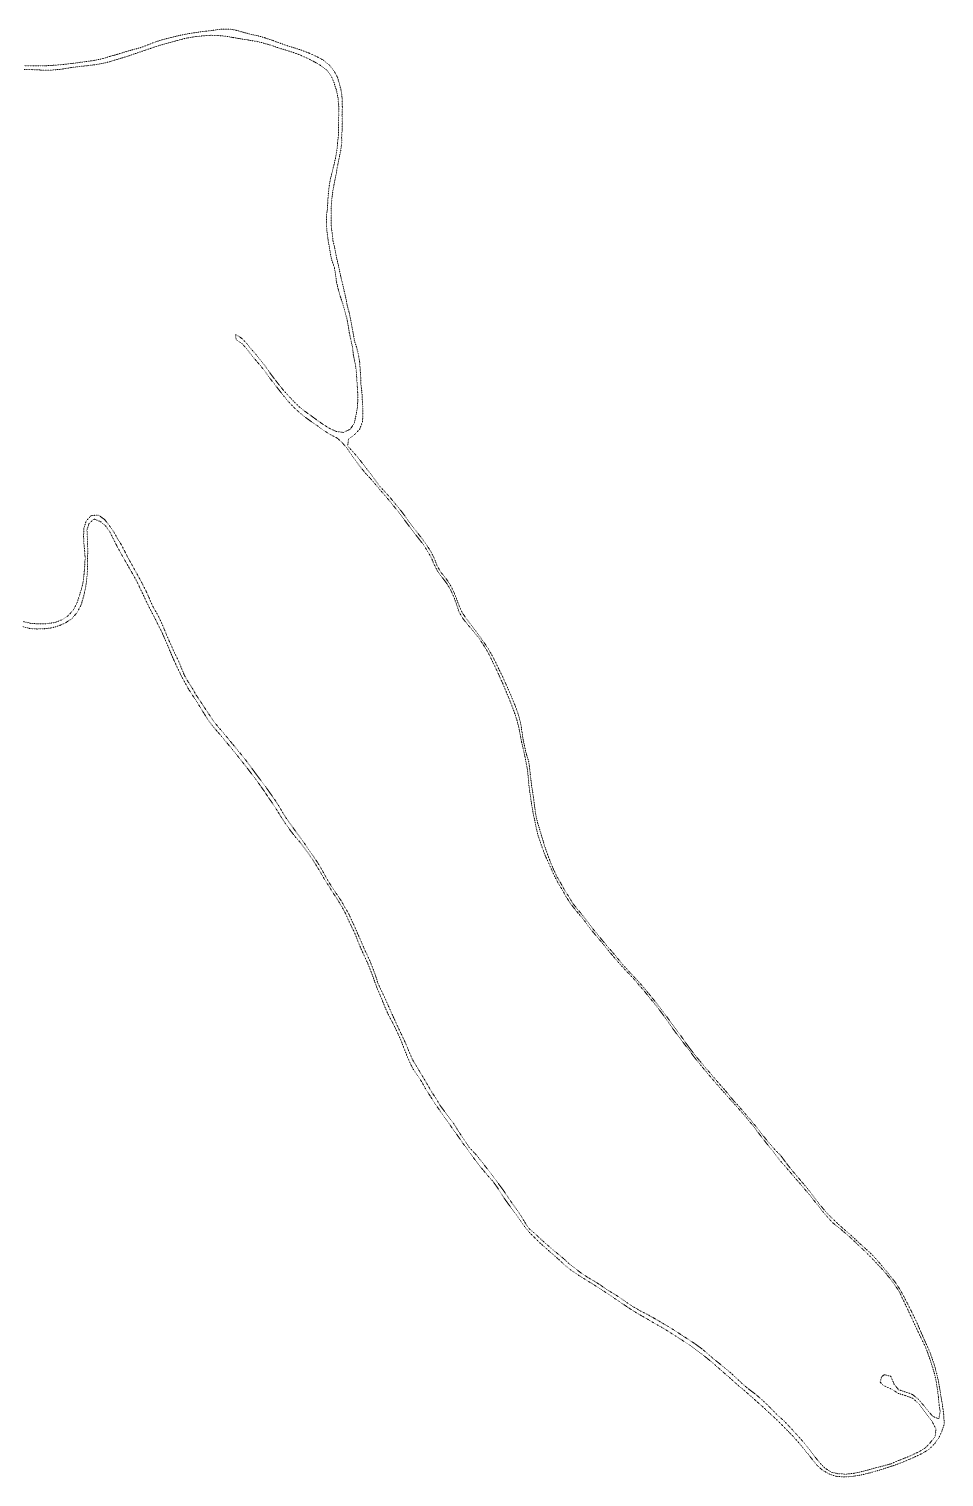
# Model space of a CAD drawing. Extents: x 682410 to 689460, y 7661803 to 7669124.
# Drawn here: x 686713 to 687484, y 7662024 to 7663244 of the extents above; entities that cross this region are included whole.
import ezdxf

# ---------------------------------------------------------------- set-up
doc = ezdxf.new("R2010")
doc.units = 0
doc.header["$MEASUREMENT"] = 0
doc.linetypes.add('DOT', pattern=[0.25, 0, -0.25])
doc.layers.add('02 TOE_Line', color=1, linetype='DOT', lineweight=20)

msp = doc.modelspace()

# ---------------------------------------------------------------- linework, layer by layer
at = {"layer": '02 TOE_Line'}
for points in [[(686708.4, 7663212.8, 3979.8), (686715.1, 7663212.8, 3979.7), (686721.3, 7663212.7, 3979.8), (686727.4, 7663212.9, 3979.9), (686734.4, 7663213.3, 3980), (686741.1, 7663213.9, 3980.2), (686748.1, 7663214.7, 3980.1), (686754.3, 7663215.5, 3980), (686760.8, 7663216.4, 3979.7), (686767.5, 7663217.3, 3979.3), (686774.2, 7663218.7, 3978.7), (686781, 7663220.8, 3978), (686786.9, 7663222.4, 3977.6), (686793.6, 7663224.5, 3977.2), (686799.9, 7663226.4, 3977.1), (686806, 7663227.9, 3976.9), (686812.2, 7663230.2, 3976.3), (686818.3, 7663232.6, 3975.9), (686824.8, 7663234.7, 3975.5), (686831.5, 7663236.4, 3975), (686837.3, 7663237.9, 3974.5), (686843.5, 7663239.2, 3973.6), (686849.7, 7663240.3, 3972.6), (686856.2, 7663241.3, 3971.7), (686862.3, 7663242, 3970.9), (686868.8, 7663242.8, 3970.2), (686874.9, 7663243.8, 3970), (686881.2, 7663243.8, 3969.9), (686887.2, 7663242.8, 3969.8), (686893.2, 7663241, 3969.9), (686899.6, 7663239.3, 3970), (686905.8, 7663238, 3970.3), (686911.7, 7663236.3, 3970.5), (686917.5, 7663234.4, 3970.6), (686923.7, 7663232, 3970.8), (686929.9, 7663229.9, 3971), (686936.4, 7663227.9, 3970.9), (686942.4, 7663225.9, 3970.7), (686948.5, 7663223.6, 3970.4), (686954.6, 7663220.8, 3969.9), (686960.6, 7663217.6, 3969.3), (686965.8, 7663213.3, 3968.6), (686969.6, 7663208.6, 3967.9), (686972.7, 7663202.9, 3967.3), (686974.6, 7663196.4, 3966.6), (686976, 7663190.3, 3965.9), (686976.6, 7663184, 3965.4), (686976.7, 7663177.6, 3964.8), (686976.4, 7663171.4, 3964.4), (686976.7, 7663165.4, 3963.9), (686976.6, 7663159.3, 3963.4), (686976.1, 7663153.3, 3963), (686976.2, 7663147.2, 3962.6), (686975.2, 7663140.7, 3962.2), (686973.8, 7663134.4, 3961.9), (686972.5, 7663128, 3961.3), (686971.5, 7663121.6, 3960.8), (686970.2, 7663115.7, 3960.3), (686969, 7663109.4, 3959.8), (686968.1, 7663103, 3959), (686967.5, 7663097, 3958.1), (686967.2, 7663090.4, 3957), (686967.2, 7663084.1, 3955.9), (686967.3, 7663078.1, 3955), (686968.1, 7663071.7, 3954), (686968.8, 7663065.7, 3953.3), (686970.1, 7663059.8, 3952.4), (686971.3, 7663053.9, 3951.7), (686972.6, 7663047.9, 3950.9), (686974, 7663041.8, 3949.7), (686975.2, 7663035.8, 3948.7), (686976.7, 7663029.8, 3947.7), (686978.1, 7663023.9, 3946.6), (686979.5, 7663017.9, 3945.7), (686980.6, 7663011.7, 3944.9), (686982.2, 7663005.8, 3944), (686983.6, 7662999.5, 3943.1), (686984.7, 7662993.3, 3942.2), (686985.8, 7662987.4, 3941.3), (686986.9, 7662981.2, 3940.5), (686988.9, 7662975.1, 3939.7), (686990.3, 7662969.1, 3939.2), (686991.3, 7662962.8, 3938.5), (686991.8, 7662956.4, 3938), (686992.2, 7662950, 3937.4), (686992.4, 7662944, 3937), (686993.2, 7662937.5, 3936.6), (686993.5, 7662931.2, 3936.3), (686993.9, 7662925, 3936), (686994.1, 7662918.6, 3935.8), (686993.5, 7662912.4, 3935.6), (686991.3, 7662906.7, 3935.3), (686987, 7662902.1, 3935.1), (686982, 7662898.5, 3935), (686981.1, 7662892.6, 3934.9), (686985.4, 7662887.9, 3934.9), (686989.7, 7662882.9, 3934.8), (686993.5, 7662878.1, 3934.6), (686997.2, 7662873.2, 3934.5), (687000.9, 7662868.5, 3934.3), (687004.6, 7662863.4, 3934.2), (687008.4, 7662858.3, 3934.1), (687012.9, 7662853.6, 3934), (687017.3, 7662848.7, 3933.9), (687021.4, 7662843.7, 3933.8), (687025.6, 7662838.6, 3933.7), (687029.3, 7662833.8, 3933.5), (687032.8, 7662828.9, 3933.5), (687036.8, 7662823.6, 3933.4), (687040.6, 7662818.7, 3933.2), (687044.8, 7662813.2, 3933.1), (687048.4, 7662808.1, 3933.1), (687051.7, 7662802.9, 3933), (687054.6, 7662796.9, 3933), (687056.7, 7662791.3, 3932.9), (687060, 7662785.8, 3932.8), (687063.9, 7662781.1, 3932.6), (687067.5, 7662775.8, 3932.4), (687070.4, 7662770.1, 3932.2), (687072.8, 7662764.2, 3932.1), (687074.9, 7662758.4, 3932), (687077.7, 7662752.2, 3931.9), (687081.1, 7662747.2, 3931.8), (687085, 7662742.1, 3931.6), (687089.1, 7662736.8, 3931.5), (687092.7, 7662731.8, 3931.2), (687096.2, 7662726.9, 3931.1), (687099.8, 7662721.5, 3931), (687102.8, 7662716.2, 3930.8), (687105.9, 7662710.3, 3930.7), (687108.5, 7662704.8, 3930.6), (687111.4, 7662698.9, 3930.5), (687113.9, 7662693.4, 3930.4), (687116.4, 7662687.9, 3930.3), (687119.1, 7662681.6, 3930.2), (687121.6, 7662675.6, 3930.1), (687124, 7662669.3, 3930), (687125.8, 7662663.6, 3929.9), (687127.2, 7662657.7, 3929.8), (687128.1, 7662651.7, 3929.8), (687129.1, 7662645.2, 3929.8), (687130.4, 7662638.9, 3929.8), (687131.9, 7662632.6, 3929.8), (687133.8, 7662626.6, 3929.7), (687134.6, 7662620.5, 3929.8), (687135.3, 7662614.4, 3930), (687136, 7662608.1, 3930), (687137, 7662601.5, 3930), (687138, 7662594.8, 3930), (687138.8, 7662588.6, 3930), (687139.7, 7662582, 3930), (687141.3, 7662575, 3930.1), (687143.5, 7662567.9, 3930.1), (687145.2, 7662562.1, 3930.1), (687147.3, 7662555.1, 3930.2), (687149.7, 7662548.3, 3930.1), (687152.1, 7662542, 3930), (687154.5, 7662536.2, 3930), (687157.3, 7662530.1, 3930), (687160.8, 7662524.2, 3930.1), (687163.8, 7662518.7, 3930.3), (687167.4, 7662513.1, 3930.4), (687170.9, 7662507.2, 3930.5), (687175, 7662502.1, 3930.6), (687179.5, 7662496.7, 3930.7), (687183.8, 7662491.1, 3930.7), (687188, 7662485.6, 3930.9), (687192.5, 7662480.2, 3931.3), (687196.3, 7662475.5, 3931.4), (687200.2, 7662470.8, 3931.7), (687204.3, 7662466.2, 3931.9), (687208.7, 7662460.9, 3932.2), (687212.5, 7662456.2, 3932.4), (687216.6, 7662451.7, 3932.7), (687220.8, 7662447.2, 3932.8), (687225.3, 7662442.4, 3933), (687230, 7662437.1, 3933.1), (687234.1, 7662432.2, 3933.4), (687238.2, 7662427.2, 3933.5), (687242.3, 7662422, 3933.8), (687246.3, 7662416.9, 3934), (687250.3, 7662411.5, 3934), (687254.2, 7662406, 3934.1), (687258.2, 7662400.6, 3934.3), (687262.1, 7662395.5, 3934.5), (687266, 7662389.9, 3934.7), (687269.9, 7662384.5, 3934.8), (687274.2, 7662379.1, 3934.9), (687278, 7662374.4, 3935), (687282, 7662369.7, 3935.1), (687286.1, 7662364.9, 3935.3), (687290.3, 7662359.9, 3935.5), (687294.6, 7662355, 3935.7), (687298.9, 7662350.2, 3935.9), (687302.9, 7662345.4, 3936.2), (687306.7, 7662340.7, 3936.3), (687311.5, 7662335.6, 3936.6), (687316, 7662330.3, 3936.8), (687320.5, 7662325.1, 3936.9), (687324.9, 7662319.7, 3937.2), (687329.2, 7662314.2, 3937.2), (687333.6, 7662308.7, 3937.4), (687337.8, 7662303.7, 3937.5), (687342.1, 7662298.8, 3937.8), (687346.5, 7662294.4, 3937.9), (687350.4, 7662289, 3938.2), (687354.2, 7662284.1, 3938.3), (687358.5, 7662279, 3938.6), (687362.5, 7662274.3, 3938.8), (687366.4, 7662269.7, 3938.8), (687370.3, 7662265, 3939), (687374, 7662259.9, 3939.3), (687377.9, 7662254.9, 3939.4), (687382, 7662250, 3939.5), (687386, 7662245.3, 3939.9), (687390.6, 7662240.9, 3940.3), (687395.2, 7662236.5, 3940.5), (687399.8, 7662232.4, 3940.9), (687404.4, 7662228.5, 3941.2), (687408.9, 7662224.3, 3941.5), (687413.3, 7662220.2, 3941.8), (687418.1, 7662215.9, 3942.2), (687422.7, 7662211.7, 3942.5), (687427, 7662207.2, 3942.9), (687431.1, 7662202.3, 3943.4), (687435.3, 7662197.3, 3943.9), (687439.3, 7662192.4, 3944.3), (687443.4, 7662187, 3944.8), (687447, 7662181.4, 3945.4), (687450.2, 7662175.5, 3946.1), (687453.2, 7662169.7, 3946.8), (687456.1, 7662163.9, 3947.5), (687458.8, 7662158.5, 3948.1), (687461.5, 7662152.8, 3948.7), (687464, 7662146.9, 3949.2), (687466.5, 7662141.2, 3949.6), (687469.1, 7662135.4, 3950.2), (687471.7, 7662129.7, 3950.5), (687473.8, 7662123.8, 3951.1), (687475.8, 7662118, 3951.6), (687477.4, 7662112, 3952), (687478.9, 7662105.9, 3952.5), (687480, 7662099.5, 3953.1), (687481, 7662093.6, 3953.7), (687482.1, 7662087, 3954.3), (687483.1, 7662080.7, 3954.7), (687483.8, 7662074.2, 3955.3), (687483.9, 7662068.2, 3955.6), (687482, 7662062.4, 3955.7), (687479.5, 7662056.9, 3955.5), (687475.9, 7662051.9, 3954.9), (687471.1, 7662047.2, 3954.2), (687465.8, 7662043.9, 3953.4), (687460, 7662041.2, 3952.5), (687454.4, 7662038.7, 3951.5), (687448.4, 7662036.2, 3950.5), (687442.5, 7662034, 3949.6), (687436.4, 7662031.9, 3948.7), (687430.7, 7662030.1, 3947.8), (687424.5, 7662028.3, 3946.9), (687418.6, 7662026.7, 3946.2), (687412.2, 7662025.3, 3945.5), (687405.7, 7662024.3, 3944.7), (687399.1, 7662023.9, 3944), (687392.9, 7662024.5, 3943.4), (687387.2, 7662026.4, 3943.2), (687381.8, 7662029.4, 3943.2), (687377.1, 7662033.4, 3943.3), (687372.8, 7662038.8, 3943.3), (687369, 7662043.5, 3943.2), (687364.7, 7662048.8, 3942.9), (687360.8, 7662053.5, 3942.7), (687356.6, 7662058.2, 3942.7), (687352, 7662062.9, 3942.5), (687347.3, 7662067.7, 3942.3), (687342.4, 7662072.6, 3942.2), (687337.1, 7662077.4, 3942), (687331.8, 7662082.4, 3942), (687326.4, 7662087.2, 3941.9), (687321, 7662092, 3942), (687315.6, 7662096.7, 3942.1), (687310.1, 7662101.3, 3942.2), (687304.8, 7662106.1, 3942.2), (687299.5, 7662110.7, 3942), (687294, 7662115.5, 3941.9), (687288.5, 7662120.4, 3941.8), (687283.8, 7662124.2, 3941.8), (687279, 7662128.1, 3941.9), (687273.9, 7662131.9, 3941.8), (687268.6, 7662135.6, 3941.6), (687263, 7662139.2, 3941.6), (687257.3, 7662142.9, 3941.4), (687251.6, 7662146.5, 3941.2), (687245.9, 7662150, 3940.9), (687240.1, 7662153.2, 3940.6), (687234.4, 7662156.6, 3940.3), (687228.8, 7662159.8, 3939.9), (687223.3, 7662163, 3939.6), (687217.3, 7662166.9, 3939.2), (687211.8, 7662170.6, 3938.9), (687206.2, 7662174.4, 3938.7), (687200.5, 7662178.3, 3938.5), (687194.4, 7662182.2, 3938.2), (687188.2, 7662186.2, 3937.8), (687181.9, 7662190.1, 3937.5), (687175.6, 7662194, 3937.1), (687169.5, 7662198.2, 3936.7), (687163.9, 7662202.6, 3936.4), (687159, 7662207.3, 3936.1), (687153.8, 7662211.8, 3935.8), (687148.7, 7662216.3, 3935.5), (687143.6, 7662220.8, 3935.1), (687139, 7662225.3, 3934.8), (687134.6, 7662229.7, 3934.6), (687130.1, 7662235.1, 3934.3), (687126.2, 7662240.8, 3933.9), (687122.2, 7662246.5, 3933.5), (687118.1, 7662251.9, 3933.2), (687114, 7662257.5, 3932.9), (687110.4, 7662262.9, 3932.5), (687107.1, 7662268.2, 3932.1), (687103.4, 7662273.3, 3931.6), (687099.2, 7662277.9, 3931.1), (687095.1, 7662282.8, 3930.8), (687091, 7662287.9, 3930.4), (687087.1, 7662293.1, 3929.9), (687083.3, 7662298.3, 3929.3), (687079.6, 7662303.3, 3928.8), (687076.1, 7662308.3, 3928.3), (687072.6, 7662313.3, 3927.6), (687069.1, 7662318.2, 3927.1), (687065.2, 7662323.6, 3926.5), (687061.6, 7662328.7, 3926), (687057.8, 7662334.2, 3925.5), (687054.2, 7662339.3, 3924.9), (687050.6, 7662345.1, 3924.2), (687047.2, 7662350.4, 3923.6), (687043.9, 7662356.3, 3923), (687040.6, 7662361.5, 3922.4), (687036.7, 7662367, 3922.2), (687033.8, 7662372.6, 3921.7), (687031.3, 7662378.4, 3921.3), (687028.9, 7662384.5, 3920.8), (687026.6, 7662390.4, 3920.4), (687024.1, 7662396.4, 3920), (687021.4, 7662402, 3919.5), (687018.6, 7662407.5, 3919), (687015.5, 7662413.4, 3918.5), (687013, 7662418.9, 3918.1), (687010.7, 7662424.6, 3917.8), (687008.4, 7662430.2, 3917.4), (687005.6, 7662436.7, 3916.9), (687003.2, 7662443.4, 3916.4), (687000.8, 7662449.9, 3915.9), (686998.2, 7662456.4, 3915.5), (686995.3, 7662462.7, 3915.1), (686992.7, 7662468.4, 3914.7), (686990, 7662474.8, 3914.1), (686987.5, 7662481.3, 3913.5), (686984.9, 7662486.7, 3913.1), (686982, 7662492.7, 3912.4), (686979.4, 7662498.7, 3911.8), (686976.2, 7662504.4, 3911.2), (686972.8, 7662510.1, 3910.7), (686968.9, 7662516, 3910.1), (686965.7, 7662521.1, 3909.5), (686962, 7662527, 3909), (686958.9, 7662532.2, 3908.7), (686955.6, 7662537.7, 3908.2), (686952.2, 7662543.2, 3907.8), (686948.6, 7662548.5, 3907.4), (686944.8, 7662553.6, 3907), (686941.1, 7662558.6, 3906.7), (686936.9, 7662563.4, 3906.2), (686932.8, 7662568.7, 3905.6), (686928.8, 7662574.3, 3905.2), (686924.9, 7662580.3, 3904.9), (686921.7, 7662585.5, 3904.5), (686918.3, 7662590.8, 3904.2), (686914.6, 7662596.1, 3903.9), (686911, 7662601.5, 3903.7), (686907.4, 7662606.6, 3903.4), (686903.8, 7662611.6, 3903), (686900.1, 7662616.4, 3902.6), (686896.4, 7662621.3, 3902.1), (686892.6, 7662626.1, 3901.8), (686888.7, 7662631, 3901.4), (686884.7, 7662636, 3901.1), (686880.2, 7662641.4, 3900.7), (686875.9, 7662646.7, 3900.4), (686871.2, 7662652.1, 3900), (686867.3, 7662656.8, 3899.7), (686863.6, 7662661.7, 3899.5), (686860.3, 7662666.9, 3899.2), (686857, 7662672.2, 3898.8), (686853.8, 7662677.5, 3898.6), (686850.4, 7662682.5, 3898.4), (686847.1, 7662687.7, 3898.2), (686843.9, 7662693.3, 3898), (686840.9, 7662699, 3897.8), (686838, 7662705, 3897.8), (686835.1, 7662711.2, 3897.5), (686832.4, 7662717.4, 3897.3), (686829.8, 7662723.6, 3896.8), (686827.1, 7662729.9, 3896.4), (686824.3, 7662736.2, 3895.9), (686821.2, 7662742.4, 3895.4), (686818, 7662748.7, 3895), (686814.7, 7662755, 3894.7), (686811.6, 7662761.3, 3894.5), (686808.6, 7662767.7, 3894.2), (686805.6, 7662773.9, 3894), (686802.8, 7662779.7, 3893.9), (686799.4, 7662785.7, 3893.8), (686796, 7662791.6, 3894), (686792.6, 7662797.6, 3894.1), (686789.4, 7662803.3, 3894.3), (686786.4, 7662808.7, 3894.4), (686783.6, 7662814.4, 3894.6), (686780.9, 7662819.8, 3894.8), (686777.5, 7662824.8, 3894.9), (686772.9, 7662828.8, 3895.2), (686767.2, 7662831, 3895), (686763.1, 7662827, 3894.8), (686761.4, 7662821.7, 3894.4), (686761.8, 7662815.4, 3893.9), (686762, 7662808.8, 3893.5), (686762.1, 7662802.5, 3893.1), (686761.8, 7662796.1, 3892.8), (686761.9, 7662789.4, 3892.5), (686761.5, 7662782.8, 3892.1), (686760.8, 7662776.7, 3891.8), (686759.7, 7662770.6, 3891.5), (686758.3, 7662764.6, 3891.4), (686756.5, 7662758.7, 3891.2), (686753.4, 7662752.6, 3890.9), (686749, 7662747.3, 3890.6), (686743.5, 7662743.6, 3890.3), (686737.5, 7662740.9, 3890), (686731.7, 7662739.3, 3889.8), (686725.6, 7662738.6, 3889.6), (686719.2, 7662738.3, 3889.3), (686713.2, 7662738.8, 3889), (686707.1, 7662740.4, 3888.9)], [(686707.6, 7662744.6, 3888.9), (686714.2, 7662743.1, 3889.1), (686721, 7662742.6, 3889.4), (686727.5, 7662742.8, 3889.7), (686734.3, 7662743.8, 3890), (686740.4, 7662746.1, 3890.2), (686745.5, 7662749.4, 3890.5), (686750.1, 7662754.6, 3890.8), (686753, 7662760.1, 3891.1), (686754.9, 7662765.9, 3891.2), (686756.9, 7662772.3, 3891.5), (686758.4, 7662778.8, 3891.8), (686759, 7662784.8, 3892.2), (686759.5, 7662791.4, 3892.5), (686759.9, 7662798.2, 3893), (686759.5, 7662804.2, 3893.2), (686758.8, 7662810.8, 3893.4), (686758.6, 7662817.1, 3893.9), (686758.9, 7662823.5, 3894.5), (686760.8, 7662829.4, 3895), (686765.1, 7662834, 3895.1), (686771.2, 7662834.2, 3895.3), (686776.4, 7662830.5, 3895.3), (686780.3, 7662825.4, 3895.1), (686784.1, 7662820.1, 3894.8), (686787, 7662814.7, 3894.6), (686790.4, 7662809.4, 3894.4), (686793.3, 7662803.6, 3894.3), (686796.3, 7662797.8, 3894.2), (686799.3, 7662792.6, 3894.1), (686802.4, 7662786.9, 3893.9), (686805.4, 7662781.4, 3893.9), (686808.5, 7662775.7, 3894), (686811.4, 7662769.9, 3894.3), (686814.1, 7662763.9, 3894.5), (686816.7, 7662757.8, 3894.7), (686820.1, 7662751.9, 3894.9), (686823.2, 7662746, 3895.2), (686825.7, 7662740.2, 3895.6), (686828, 7662734.6, 3896.1), (686830.7, 7662728.3, 3896.7), (686833.3, 7662722.6, 3897.1), (686835.9, 7662716.8, 3897.5), (686838.7, 7662711.2, 3897.8), (686841.2, 7662705, 3897.8), (686843.5, 7662699.4, 3898), (686846.6, 7662694, 3898.2), (686850.1, 7662688.7, 3898.4), (686853.4, 7662682.8, 3898.6), (686857.2, 7662677.2, 3898.8), (686860.5, 7662672.1, 3899), (686864.1, 7662666.8, 3899.4), (686867.5, 7662661.6, 3899.6), (686871.5, 7662656.5, 3899.8), (686875.9, 7662651.4, 3900.2), (686880.1, 7662646.4, 3900.5), (686884.4, 7662641.2, 3900.9), (686888.6, 7662636, 3901.3), (686892.6, 7662631.3, 3901.6), (686896.3, 7662626.5, 3902), (686900.4, 7662621, 3902.5), (686904.1, 7662615.9, 3902.9), (686908, 7662610.8, 3903.3), (686911.9, 7662605.6, 3903.7), (686915.7, 7662600.2, 3904), (686919.5, 7662594.9, 3904.2), (686923, 7662589.5, 3904.5), (686926.3, 7662583.9, 3904.8), (686929.7, 7662578.5, 3905.2), (686933.4, 7662573.3, 3905.6), (686937.2, 7662568.1, 3905.8), (686941, 7662563, 3906.4), (686944.7, 7662557.8, 3907), (686948.4, 7662552.4, 3907.4), (686952.2, 7662547, 3907.7), (686955.8, 7662541.6, 3908.1), (686959.1, 7662536.1, 3908.6), (686962.2, 7662530.6, 3909), (686965.1, 7662525.3, 3909.2), (686968.9, 7662519.5, 3909.8), (686972.3, 7662514.4, 3910.5), (686975.7, 7662509.4, 3911), (686978.9, 7662503.8, 3911.5), (686982, 7662498.6, 3912.1), (686984.6, 7662492.8, 3912.8), (686987.4, 7662486.8, 3913.3), (686990, 7662480.7, 3913.8), (686992.8, 7662474.6, 3914.2), (686995.1, 7662469, 3914.8), (686997.8, 7662463.4, 3915.3), (687000.3, 7662457.8, 3915.6), (687002.6, 7662452, 3916), (687004.9, 7662445.6, 3916.5), (687006.8, 7662439.5, 3917), (687009.7, 7662433.4, 3917.4), (687012.6, 7662427.4, 3917.8), (687015, 7662421.8, 3918.2), (687017.8, 7662415.7, 3918.6), (687020.5, 7662409.6, 3919.1), (687023.1, 7662404, 3919.6), (687025.8, 7662398.2, 3920), (687028.5, 7662392.6, 3920.4), (687031, 7662387, 3920.9), (687033.3, 7662381.2, 3921.3), (687035.8, 7662375.6, 3921.8), (687039.1, 7662370.2, 3922.5), (687042.5, 7662364.5, 3922.8), (687045.8, 7662359, 3923.1), (687049, 7662353.5, 3923.7), (687052.1, 7662348.1, 3924.3), (687055.6, 7662342.9, 3924.9), (687059, 7662337.1, 3925.6), (687062.9, 7662331.9, 3926), (687066.7, 7662326.9, 3926.6), (687070.4, 7662321.9, 3927.2), (687073.6, 7662316.8, 3927.7), (687076.8, 7662311.7, 3928.2), (687080.3, 7662306.7, 3928.7), (687083.7, 7662301.5, 3929.3), (687088.4, 7662296.6, 3929.9), (687092.5, 7662291.7, 3930.4), (687096.5, 7662286.5, 3930.9), (687100.6, 7662281.3, 3931.2), (687104.4, 7662276.2, 3931.6), (687108.4, 7662270.8, 3932.2), (687112.4, 7662265.5, 3932.7), (687116.1, 7662260, 3933.1), (687119.7, 7662254.7, 3933.5), (687123.6, 7662249.4, 3933.5), (687127.2, 7662244.1, 3933.9), (687130.5, 7662238.5, 3934.3), (687134, 7662233.2, 3934.5), (687139, 7662229, 3934.8), (687144, 7662224.3, 3935.2), (687148.7, 7662220.1, 3935.4), (687153.3, 7662216.1, 3935.9), (687158.6, 7662211.7, 3936.1), (687163.3, 7662207.8, 3936.4), (687168.2, 7662203.3, 3936.8), (687173.1, 7662199.5, 3937), (687178.2, 7662195.6, 3937.3), (687183.6, 7662192.1, 3937.6), (687188.9, 7662189, 3937.8), (687194.4, 7662185.5, 3938.1), (687199.5, 7662181.9, 3938.5), (687205.5, 7662178.3, 3938.7), (687211.1, 7662174.7, 3938.8), (687216.6, 7662170.8, 3939.1), (687222.2, 7662167.1, 3939.5), (687228.1, 7662163.8, 3939.9), (687233.6, 7662161, 3940.2), (687239.6, 7662157.6, 3940.6), (687245.1, 7662154.4, 3940.8), (687251.2, 7662150.8, 3941.1), (687256.9, 7662147.3, 3941.3), (687262.5, 7662143.6, 3941.6), (687268.4, 7662139.8, 3941.7), (687274.2, 7662136, 3941.8), (687279.9, 7662131.8, 3941.9), (687285.1, 7662127.4, 3942), (687290, 7662123.1, 3942), (687294.7, 7662119.4, 3942.1), (687299.4, 7662115.5, 3942.3), (687304.1, 7662111.6, 3942.3), (687308.7, 7662107.4, 3942.4), (687313.7, 7662102.6, 3942.4), (687318.9, 7662098.2, 3942.3), (687324.6, 7662093.9, 3942), (687329.5, 7662089.8, 3942), (687334.3, 7662085.4, 3942.1), (687338.8, 7662080.8, 3942.2), (687343.8, 7662075.7, 3942.4), (687349.2, 7662071, 3942.3), (687353.5, 7662066.4, 3942.6), (687357.6, 7662062, 3942.8), (687362.4, 7662056.7, 3942.8), (687366.8, 7662051.6, 3943), (687370.5, 7662046.9, 3943.2), (687374.7, 7662041.3, 3943.5), (687379.1, 7662035.9, 3943.6), (687383.4, 7662031.4, 3943.5), (687389, 7662027.9, 3943.4), (687395.5, 7662026.5, 3943.9), (687401.8, 7662026.4, 3944.5), (687407.9, 7662027, 3945.2), (687414, 7662028.3, 3945.8), (687420.1, 7662029.9, 3946.6), (687426.4, 7662031.7, 3947.4), (687432.9, 7662033.3, 3948.3), (687439.1, 7662035.1, 3949.2), (687445.3, 7662037.7, 3950.1), (687450.9, 7662039.9, 3951.2), (687456.6, 7662042.3, 3952.1), (687462.3, 7662045, 3953), (687467.9, 7662048.2, 3954), (687472.2, 7662052.8, 3954.6), (687476.3, 7662058, 3955.4), (687477.1, 7662064.1, 3955.6), (687474, 7662070.3, 3955.7), (687470.1, 7662075.7, 3956), (687466.1, 7662081, 3956.3), (687462.3, 7662085.9, 3956.6), (687457.5, 7662090.2, 3957), (687451.4, 7662092.5, 3957.3), (687445.2, 7662094.4, 3957.6), (687439.9, 7662097.8, 3958), (687432.6, 7662101, 3958.3), (687430, 7662103.9, 3958.2), (687431.3, 7662108.4, 3959.3), (687433.4, 7662110.1, 3959.8), (687439, 7662108.8, 3958), (687441.7, 7662102.2, 3958), (687445.6, 7662097.4, 3957.7), (687451.3, 7662095.6, 3957.3), (687457.1, 7662093.5, 3957), (687462, 7662089.7, 3956.7), (687466.1, 7662084.9, 3956.4), (687470.2, 7662080, 3956), (687474.3, 7662075, 3955.8), (687479.5, 7662073, 3955.5), (687480.6, 7662079.1, 3954.9), (687479.7, 7662085.1, 3954.6), (687479.1, 7662091.2, 3954), (687478.4, 7662097.1, 3953.4), (687477.4, 7662103.4, 3952.8), (687476.1, 7662109.9, 3952.2), (687474.3, 7662116.1, 3951.8), (687472.4, 7662121.9, 3951.3), (687470.3, 7662128, 3950.8), (687467.9, 7662134.1, 3950.3), (687465.1, 7662139.7, 3949.8), (687462.4, 7662145.4, 3949.3), (687459.8, 7662150.9, 3949), (687457.1, 7662156.9, 3948.4), (687454.4, 7662162.6, 3947.6), (687451.7, 7662168.4, 3947), (687449, 7662174, 3946.3), (687446.2, 7662179.9, 3945.7), (687442.9, 7662184.9, 3945), (687439.1, 7662190.2, 3944.5), (687435.3, 7662194.9, 3944), (687431.1, 7662199.7, 3943.6), (687426.8, 7662204.2, 3943.1), (687422.5, 7662208.8, 3942.7), (687417.9, 7662213.4, 3942.3), (687413.4, 7662217.6, 3942), (687408.8, 7662222, 3941.7), (687404.1, 7662226.4, 3941.4), (687399.5, 7662230.4, 3941.1), (687394.7, 7662234.4, 3940.7), (687389.8, 7662238.3, 3940.4), (687385.6, 7662242.9, 3940.2), (687381.6, 7662247.6, 3939.8), (687377.7, 7662252.6, 3939.6), (687373.8, 7662257.4, 3939.6), (687370, 7662262.2, 3939.3), (687365.9, 7662267, 3939), (687361.7, 7662272, 3938.9), (687357.7, 7662276.5, 3938.8), (687353.5, 7662281.5, 3938.6), (687349.5, 7662286.1, 3938.5), (687345.4, 7662290.8, 3938.3), (687341.5, 7662295.9, 3938), (687337.6, 7662300.9, 3937.8), (687333.6, 7662305.8, 3937.6), (687329.7, 7662310.9, 3937.5), (687325.7, 7662316, 3937.3), (687321.7, 7662321.3, 3937.2), (687317.5, 7662326.3, 3937.1), (687313.5, 7662331, 3936.9), (687309.1, 7662336, 3936.7), (687305, 7662340.5, 3936.5), (687300.5, 7662345.6, 3936.2), (687296.4, 7662350.2, 3936), (687292.3, 7662354.9, 3935.8), (687287.8, 7662360.1, 3935.6), (687283.5, 7662365.2, 3935.4), (687279.2, 7662370.4, 3935.2), (687275, 7662375.5, 3935.1), (687270.9, 7662380.9, 3935.1), (687266.7, 7662386.4, 3934.9), (687262.7, 7662391.7, 3934.8), (687258.6, 7662397.1, 3934.5), (687255.1, 7662401.9, 3934.3), (687251.5, 7662407, 3934.3), (687247.6, 7662412.5, 3934.2), (687243.7, 7662417.8, 3934.1), (687240, 7662422.5, 3933.8), (687235.6, 7662427.8, 3933.6), (687231.3, 7662433.2, 3933.5), (687226.8, 7662438.4, 3933.2), (687222.5, 7662443.4, 3933.1), (687218.1, 7662448, 3932.9), (687213.6, 7662452.8, 3932.8), (687209.2, 7662457.7, 3932.5), (687205, 7662462.6, 3932.2), (687200.9, 7662467.5, 3932), (687196.8, 7662472.5, 3931.6), (687192.8, 7662477.3, 3931.5), (687188.7, 7662482.2, 3931.3), (687184.4, 7662487.4, 3930.9), (687180.6, 7662492.8, 3930.9), (687176.5, 7662497.7, 3930.8), (687172.6, 7662502.4, 3930.7), (687168.6, 7662507.6, 3930.5), (687165.1, 7662513.1, 3930.5), (687162.1, 7662518.6, 3930.5), (687158.8, 7662523.9, 3930.1), (687155.8, 7662529.6, 3930), (687153, 7662535.8, 3930), (687150.4, 7662541.5, 3930), (687147.9, 7662547, 3930.2), (687145.6, 7662553, 3930.3), (687143.4, 7662559.2, 3930.2), (687141.3, 7662565.5, 3930.2), (687139.9, 7662572, 3930.2), (687138.6, 7662578.2, 3930.1), (687137.2, 7662584.6, 3930.1), (687136.1, 7662591.4, 3930), (687135.1, 7662598.3, 3930.1), (687134.1, 7662605.2, 3930.1), (687133.6, 7662611.2, 3930.1), (687132.9, 7662618.1, 3930), (687131.9, 7662624.4, 3930), (687130.6, 7662630.7, 3929.9), (687129.3, 7662636.7, 3929.8), (687127.8, 7662643, 3929.9), (687126.6, 7662649.3, 3929.9), (687125.4, 7662655.6, 3930), (687123.8, 7662661.6, 3930.1), (687121.9, 7662667.5, 3930.1), (687119.6, 7662673.7, 3930.2), (687117.2, 7662679.7, 3930.3), (687114.7, 7662685.8, 3930.3), (687112, 7662692.2, 3930.4), (687109.2, 7662698.4, 3930.6), (687106.5, 7662704.3, 3930.7), (687103.8, 7662709.8, 3930.8), (687101.1, 7662715.4, 3930.9), (687098.1, 7662721, 3931.1), (687094.6, 7662726.5, 3931.2), (687090.9, 7662731.8, 3931.4), (687086.6, 7662737.1, 3931.6), (687082.1, 7662742.3, 3931.8), (687078.2, 7662747.3, 3932.1), (687074.9, 7662753, 3932.1), (687072.9, 7662759.2, 3932.2), (687070.8, 7662765.1, 3932.2), (687068.1, 7662770.9, 3932.4), (687065.1, 7662776.2, 3932.6), (687061.1, 7662781.5, 3932.8), (687057.1, 7662786.6, 3933.1), (687054.2, 7662792.5, 3933), (687051.8, 7662798.2, 3933.1), (687048.5, 7662803.9, 3933.1), (687045, 7662809.4, 3933.3), (687040.9, 7662814.7, 3933.3), (687036.8, 7662819.9, 3933.5), (687033.1, 7662824.8, 3933.6), (687029.2, 7662830, 3933.7), (687025.2, 7662835.3, 3933.8), (687020.9, 7662840.8, 3933.8), (687016.5, 7662846.2, 3933.9), (687012.4, 7662851.1, 3934), (687008.4, 7662855.6, 3934.1), (687004.2, 7662860.7, 3934.2), (687000.2, 7662865.3, 3934.4), (686996, 7662869.8, 3934.5), (686992, 7662874.7, 3934.6), (686988.1, 7662880, 3934.7), (686984.5, 7662885, 3934.7), (686981, 7662890.1, 3934.8), (686977, 7662894.9, 3934.9), (686972.3, 7662899.2, 3934.7), (686966.8, 7662902, 3934.4), (686961.5, 7662905.3, 3934.1), (686956.2, 7662909.2, 3933.9), (686950.9, 7662912.8, 3933.5), (686945.6, 7662916.6, 3933), (686940.9, 7662920.4, 3932.6), (686936.2, 7662924.7, 3931.9), (686931.6, 7662929.5, 3931.3), (686927.5, 7662934.4, 3930.6), (686923.8, 7662939.1, 3929.8), (686919.8, 7662944.2, 3929), (686915.9, 7662949.3, 3928.2), (686912.2, 7662954.3, 3927.5), (686908.5, 7662959.2, 3927), (686904.3, 7662964.1, 3926.2), (686900.2, 7662969, 3925.6), (686896.5, 7662973.8, 3925), (686892.4, 7662978.5, 3924.5), (686887.1, 7662982.2, 3924), (686886.9, 7662986.6, 3924.2), (686892.1, 7662983, 3924.5), (686896.4, 7662978.6, 3924.8), (686900.1, 7662973.9, 3925.2), (686904.2, 7662969.3, 3925.9), (686908, 7662964.5, 3926.5), (686911.9, 7662959.6, 3927.2), (686915.5, 7662954.3, 3927.9), (686919.3, 7662949.2, 3928.6), (686923.3, 7662944.1, 3929.4), (686927.2, 7662939.3, 3930.3), (686931.3, 7662934.8, 3931), (686935.5, 7662930.3, 3931.7), (686940.1, 7662925.7, 3932.4), (686944.9, 7662921.9, 3932.9), (686950.2, 7662918.1, 3933.2), (686955.2, 7662914.4, 3933.6), (686960.2, 7662910.9, 3934), (686965.3, 7662907.7, 3934.3), (686971.2, 7662904.9, 3934.6), (686977.5, 7662903.9, 3934.9), (686983.5, 7662906.7, 3935.1), (686986.9, 7662912, 3935.4), (686988.1, 7662918.1, 3935.7), (686989.3, 7662924.6, 3936), (686989.8, 7662931.4, 3936.3), (686989.6, 7662937.8, 3936.7), (686989.2, 7662944, 3937), (686988.8, 7662950.4, 3937.4), (686988.3, 7662956.9, 3937.9), (686987.3, 7662963, 3938.5), (686986, 7662969.3, 3939.1), (686985.3, 7662975.5, 3939.8), (686983.9, 7662981.9, 3940.7), (686982.6, 7662987.9, 3941.5), (686981.6, 7662993.8, 3942.4), (686980.4, 7663000.3, 3943.5), (686978.7, 7663006.3, 3944.4), (686977, 7663012.4, 3945.2), (686975, 7663018.5, 3946.1), (686973.2, 7663024.6, 3947.2), (686971.8, 7663030.6, 3948), (686971, 7663037, 3949), (686970, 7663043, 3950.1), (686967.8, 7663048.8, 3950.8), (686966.6, 7663054.9, 3951.8), (686965.6, 7663061, 3952.6), (686964.5, 7663067.3, 3953.5), (686963.7, 7663073.4, 3954.4), (686963.3, 7663079.6, 3955.3), (686963.2, 7663085.9, 3956.2), (686964.1, 7663092.1, 3957.3), (686964.4, 7663098.1, 3958.2), (686964.8, 7663104.3, 3959.2), (686965.5, 7663110.7, 3959.8), (686966.6, 7663117, 3960.3), (686968.1, 7663123.1, 3960.9), (686969.6, 7663129.4, 3961.4), (686971.1, 7663135.7, 3961.9), (686972.1, 7663141.9, 3962.3), (686972.7, 7663148, 3962.6), (686973.4, 7663154.3, 3963.1), (686973.5, 7663160.6, 3963.4), (686973.5, 7663166.9, 3963.8), (686973.7, 7663173.4, 3964.4), (686973.6, 7663179.7, 3965), (686973, 7663186.2, 3965.6), (686971.6, 7663192.5, 3966.2), (686969.6, 7663198.9, 3966.7), (686967.1, 7663204.6, 3967.5), (686963.3, 7663209.4, 3968.3), (686958.5, 7663213, 3969), (686953.2, 7663216.1, 3969.5), (686947.3, 7663219.2, 3970.1), (686941.3, 7663221.8, 3970.5), (686935.1, 7663224.1, 3970.7), (686928.7, 7663226.1, 3970.7), (686922.9, 7663227.9, 3970.6), (686917.1, 7663229.9, 3970.5), (686910.8, 7663231.8, 3970.2), (686904.3, 7663233.4, 3970), (686897.6, 7663234.5, 3969.8), (686890.7, 7663235.6, 3969.7), (686884.6, 7663236.6, 3969.5), (686878.4, 7663237.7, 3969.6), (686872, 7663238.4, 3969.9), (686865.6, 7663238.5, 3970.3), (686859.6, 7663238.1, 3971), (686853.1, 7663237.4, 3971.9), (686846.6, 7663236.4, 3973), (686840.7, 7663235, 3973.8), (686834.8, 7663233.4, 3974.5), (686828.4, 7663231.6, 3975), (686822.3, 7663229.9, 3975.5), (686816.2, 7663227.9, 3976), (686810.5, 7663225.9, 3976.4), (686804.2, 7663223.8, 3976.7), (686797.9, 7663221.6, 3977), (686792.2, 7663219.8, 3977.1), (686785.6, 7663217.8, 3977.6), (686779.3, 7663215.9, 3978.1), (686773.2, 7663214.5, 3978.7), (686767.1, 7663213.6, 3979.3), (686760.9, 7663212.8, 3979.7), (686754.1, 7663212.1, 3980), (686748.1, 7663211.3, 3980.1), (686741.7, 7663210.2, 3980), (686734.8, 7663209.4, 3979.9), (686727.8, 7663209, 3979.8), (686721.3, 7663209.3, 3979.8), (686714.6, 7663209.6, 3979.6), (686708.6, 7663209.7, 3979.8)]]:
    msp.add_polyline3d(points, dxfattribs=at)

doc.saveas('drawing.dxf')
